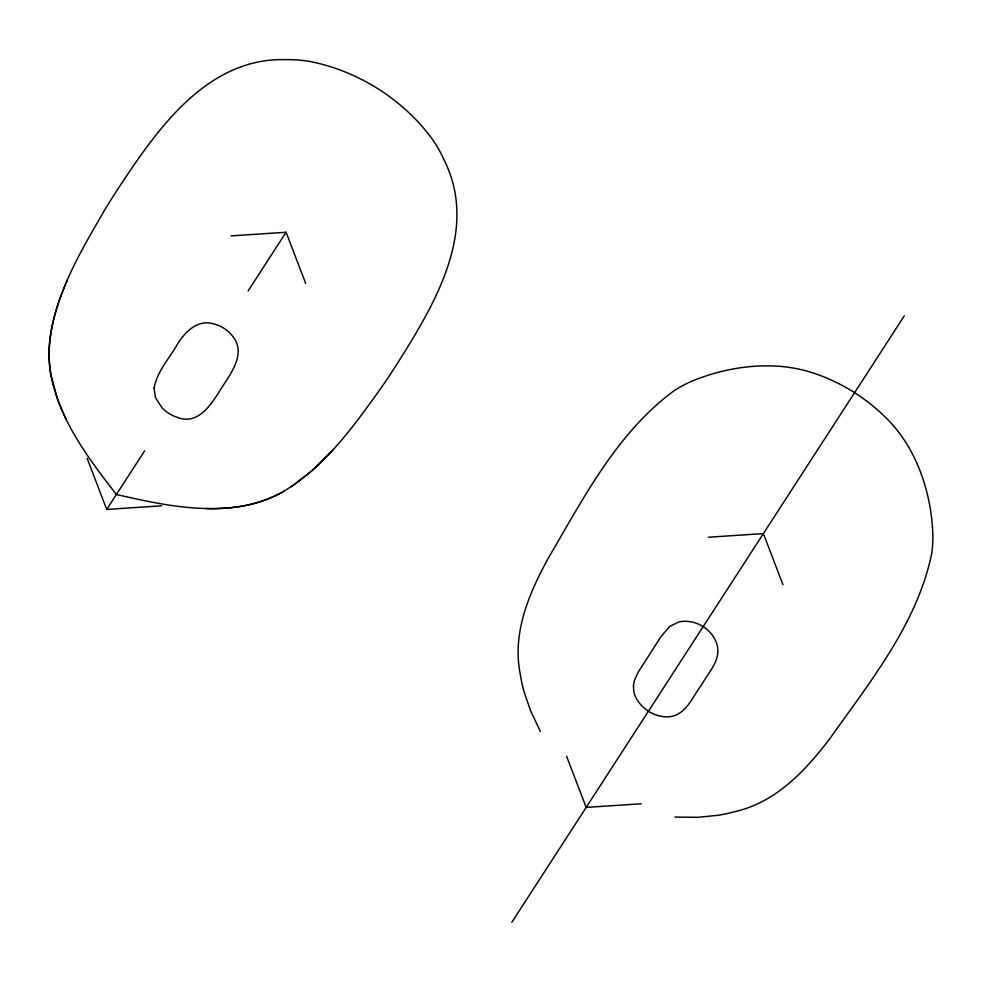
<?xml version="1.0" encoding="UTF-8"?>
<svg xmlns="http://www.w3.org/2000/svg" width="982" height="982" viewBox="0 0 982 982"><rect width="100%" height="100%" fill="white"/><g stroke="black" fill="none" stroke-linecap="round" stroke-linejoin="round"><path stroke-width="1.47" d="M67.414 280.079C58.613 300.32 51.359 321.544 49.481 343.651A128.581 126.347 20.4 0 0 51.886 379.936C61.903 423.402 89.509 459.92 116.392 494.462C159.305 504.355 204.281 514.028 248.225 504.981A128.581 126.347 20.4 0 0 282.472 492.056C325.14 466.953 354.342 425.378 382.55 385.852A856.034 841.144 20.4 0 0 402.19 355.766C437.984 298.638 477.976 227.419 444.073 159.894A136.068 133.712 20.4 0 0 433.209 140.389C404.007 99.833 358.123 70.716 309.06 61.314A136.068 133.712 20.4 0 0 286.658 59.644C210.995 57.116 162.165 122.541 124.554 178.945A856.034 841.144 20.4 0 0 105.16 209.178C79.972 252.791 51.972 298.454 49.137 350.058A127.758 125.536 20.4 0 0 50.954 375.112L58.073 400.963L65.954 419.118M87.128 458.275L106.707 509.437L144.661 450.787M248.139 290.905L286.093 232.255L305.672 283.405M511.782 922.356L904.287 315.897M333.279 449.412L312.472 470.329L291.433 486.667M284.179 491.098C260.77 504.687 233.262 509.437 206.453 508.59M231.065 235.889L286.093 232.255M106.707 509.437L161.735 505.804M708.353 537.228L763.395 533.594L782.973 584.744M641.209 803.779L586.18 807.413L566.602 756.263M674.855 817.085L698.067 817.294L718.026 815.293A156.42 153.695 20.4 0 0 735.518 811.463C776.627 801.987 806.467 769.679 830.821 737.261C870.911 680.722 917.065 623.337 931.636 554.044A128.004 125.782 20.4 0 0 932.9 535.472C931.918 504.76 924.111 473.913 908.755 447.191A148.785 146.195 20.4 0 0 893.424 425.734C870.825 400.214 840.801 381.126 808.137 371.417A148.785 146.195 20.4 0 0 782.089 366.519C751.169 363.782 719.683 369.588 691.107 381.482A128.004 125.782 20.4 0 0 674.622 390.357C617.371 432.141 583.824 497.727 548.656 557.543C529.151 592.883 511.868 633.218 520.3 674.401A156.42 153.695 20.4 0 0 524.069 691.77L530.538 710.6L540.395 731.455M633.464 685.534L633.758 691.156A23.04 22.647 20.4 0 0 635.047 695.759C640.571 708.55 654.27 717.204 668.177 716.86A23.04 22.647 20.4 0 0 672.928 716.099C687.351 712.171 692.887 696.115 701.271 685.424C707.568 673.431 719.978 661.831 717.597 647.089A24.182 23.764 20.4 0 0 716.344 642.437C711.177 629.192 697.38 620.489 683.214 621.336A24.182 23.764 20.4 0 0 678.427 622.146L669.663 626.467L661.107 636.446L638.325 671.946L634.421 680.281L633.464 685.534M154.1 388.05L155.438 397.563L161.907 407.665A36.26 35.634 20.4 0 0 177.018 417.276C198.83 426.016 212.333 402.816 221.907 387.362C231.629 372.583 246.801 352.084 231.948 335.414A33.4 32.823 20.4 0 0 226.879 330.382A32.676 32.099 20.4 0 0 222.398 327.362A33.4 32.823 20.4 0 0 214.076 324.035C197.173 318.512 183.843 333.058 176.244 346.241C168.192 359.694 156.887 372.215 154.1 388.05"/></g></svg>
